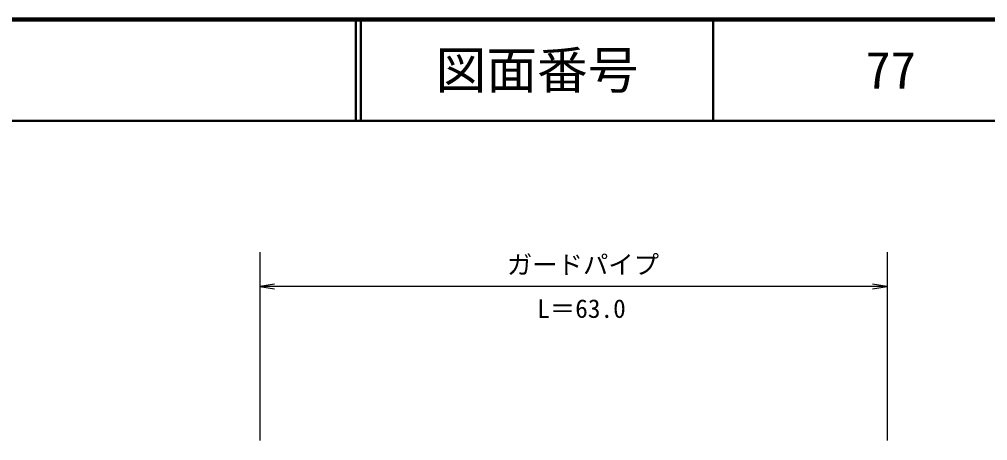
# Model space of a CAD drawing. Units: millimetres, scale not verified. Extents: x -60102783 to 680000, y -72987750 to 380000.
# Drawn here: x 475576 to 571056, y 338437 to 380000 of the extents above; entities that cross this region are included whole.
import ezdxf
from ezdxf.enums import TextEntityAlignment as Align

# ---------------------------------------------------------------- set-up
doc = ezdxf.new("R2010")
doc.units = ezdxf.units.MM
doc.header["$LTSCALE"] = 1000
for name, color, linetype, lineweight in [('M-STR-STR3', 7, 'Continuous', 25), ('M-TTL', 2, 'Continuous', 140), ('M-TTL-LINE', 7, 'Continuous', 50)]:
    doc.layers.add(name, color=color, linetype=linetype, lineweight=lineweight)
doc.layers.add('M-TTL-TXT', color=7, linetype='Continuous')
doc.styles.add('ＭＳ ゴシック', font='')
doc.styles.get('ＭＳ ゴシック').set_extended_font_data('MS Gothic')

# ---------------------------------------------------------------- blocks, each defined once
blk = doc.blocks.new('open_arrow')
at = {"color": 0, "linetype": 'Continuous', "lineweight": -2}
blk.add_lwpolyline([(7.5, 1.25), (0, 0), (7.5, -1.25)], dxfattribs=at)

msp = doc.modelspace()

# ---------------------------------------------------------------- linework, layer by layer
at = {"layer": 'M-STR-STR3'}
for p, q in [((499286, 357022), (499286, 338437)), ((561151, 357022), (561151, 338437)), ((561151, 353648), (499286, 353648))]:
    msp.add_line(p, q, dxfattribs=at)
at = {"layer": 'M-TTL'}
msp.add_line((680000, 380000), (40000, 380000), dxfattribs=at)
at = {"layer": 'M-TTL-LINE'}
for p, q in [((508747, 380000), (508747, 370000)), ((509247, 380000), (509247, 370000)), ((543997, 380000), (543997, 370000)), ((40000, 370000), (680000, 370000))]:
    msp.add_line(p, q, dxfattribs=at)

# ---------------------------------------------------------------- block references
at = {"layer": 'M-STR-STR3', "xscale": 193, "yscale": 193}
msp.add_blockref('open_arrow', (499286, 353648), dxfattribs=at)
at = {"layer": 'M-STR-STR3', "xscale": 193, "yscale": 193, "rotation": 180}
msp.add_blockref('open_arrow', (561151, 353648), dxfattribs=at)

# ---------------------------------------------------------------- texts
at = {"layer": 'M-STR-STR3', "style": 'ＭＳ ゴシック'}
for s, p in [('ガードパイプ', (523650, 354330)), ('L＝63.0', (526639, 349999))]:
    msp.add_text(s, height=1833, dxfattribs=at).set_placement(p, align=Align.BOTTOM_LEFT)
at = {"layer": 'M-TTL-TXT', "style": 'ＭＳ ゴシック'}
for s, p in [('図面番号', (526622, 375000)), ('77', (561497, 375000))]:
    msp.add_text(s, height=3666, dxfattribs=at).set_placement(p, align=Align.MIDDLE_CENTER)

doc.saveas('drawing.dxf')
